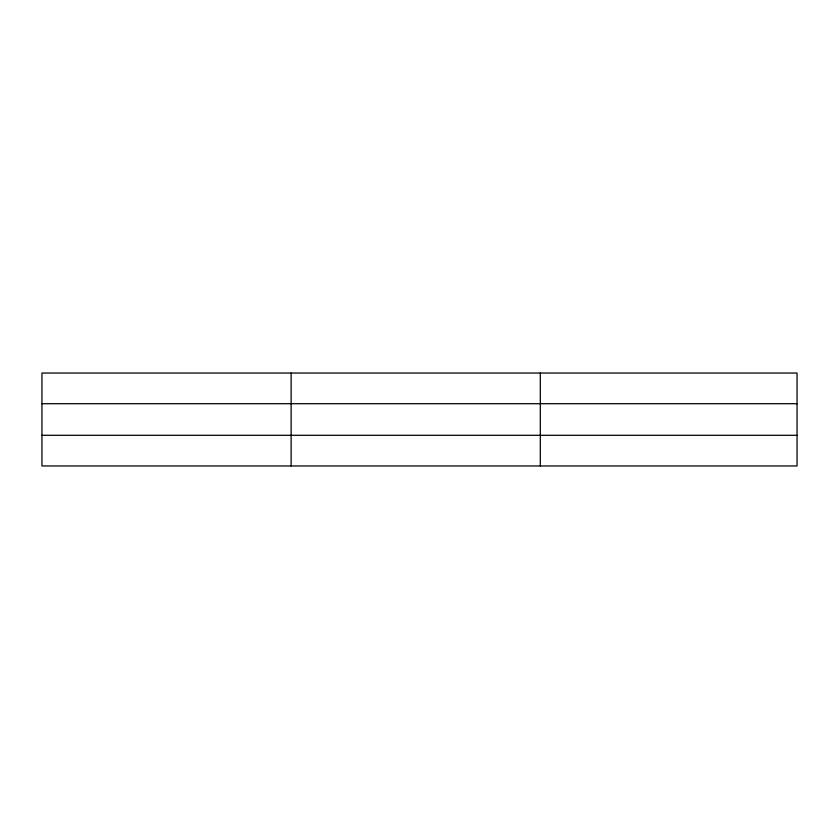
<?xml version="1.0" encoding="UTF-8"?>
<svg xmlns="http://www.w3.org/2000/svg" width="839" height="839" viewBox="0 0 839 839"><rect width="100%" height="100%" fill="white"/><g stroke="black" fill="none" stroke-linecap="round" stroke-linejoin="round"><path stroke-width="1.26" d="M291.133 373.04L291.133 465.96M540.316 373.04L540.316 465.96M797.05 435.294L797.05 465.96L41.95 465.96L41.95 373.04L797.05 373.04L797.05 435.294L41.95 435.294M41.95 403.706L797.05 403.706"/></g></svg>
